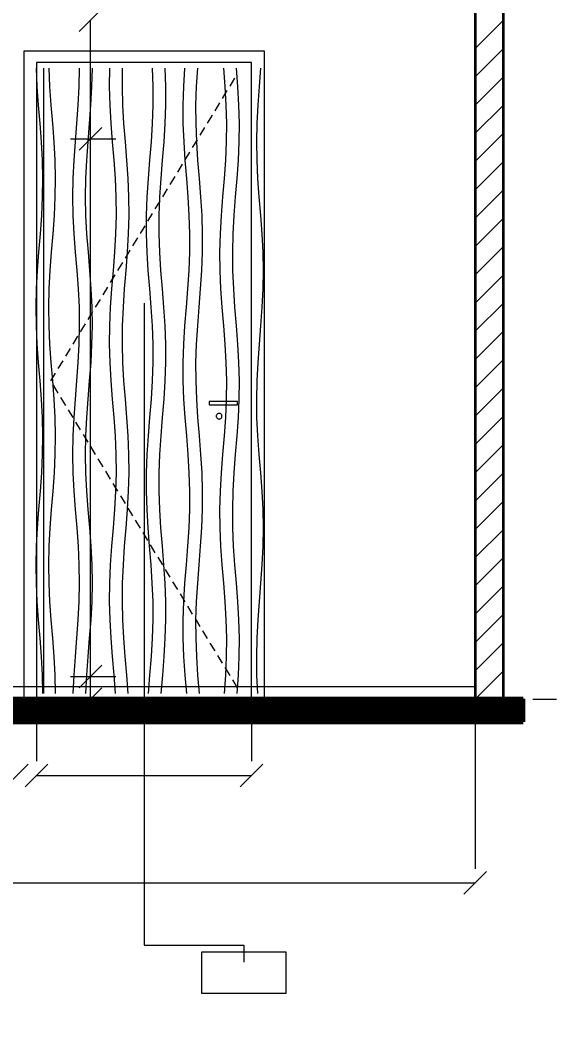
# Model space of a CAD drawing. Header units: millimetres. Extents: x -39780 to 216580, y 220 to 11660.
# Drawn here: x 106542 to 108438, y 5896 to 9499 of the extents above; entities that cross this region are included whole.
import ezdxf

# ---------------------------------------------------------------- set-up
doc = ezdxf.new("R2010")
doc.units = ezdxf.units.MM
for name, color, linetype, lineweight in [('AXIS', 8, 'CONTINUOUS', 9), ('BAND', 7, 'CONTINUOUS', 60), ('DETAIL', 7, 'CONTINUOUS', 18), ('DIM', 7, 'CONTINUOUS', 13), ('HATCH', 8, 'CONTINUOUS', 9), ('OPEN', 8, 'CONTINUOUS', 9), ('TAG', 7, 'CONTINUOUS', 13), ('WALL', 7, 'CONTINUOUS', 35), ('WOOD', 7, 'CONTINUOUS', 18)]:
    doc.layers.add(name, color=color, linetype=linetype, lineweight=lineweight)

msp = doc.modelspace()

# ---------------------------------------------------------------- linework, layer by layer
at = {"layer": 'AXIS'}
for p, q in [((106491, 7100), (106575.7, 7100)), ((106603.9, 7100), (106618, 7100)), ((106646.2, 7100), (106730.9, 7100)), ((106759.1, 7100), (106773.2, 7100)), ((106801.4, 7100), (106886.1, 7100)), ((106914.3, 7100), (106928.4, 7100)), ((106956.7, 7100), (107041.3, 7100)), ((107069.6, 7100), (107083.7, 7100)), ((107111.9, 7100), (107196.6, 7100)), ((107224.8, 7100), (107238.9, 7100)), ((107267.1, 7100), (107351.8, 7100)), ((107380, 7100), (107394.1, 7100)), ((107422.3, 7100), (107507, 7100)), ((107535.2, 7100), (107549.3, 7100)), ((107577.6, 7100), (107662.2, 7100)), ((107690.4, 7100), (107704.6, 7100)), ((107732.8, 7100), (107817.4, 7100)), ((107845.7, 7100), (107859.8, 7100)), ((107888, 7100), (107972.7, 7100)), ((108000.9, 7100), (108015, 7100)), ((108043.2, 7100), (108127.9, 7100)), ((108156.1, 7100), (108170.2, 7100)), ((108198.4, 7100), (108283.1, 7100)), ((108311.3, 7100), (108325.4, 7100)), ((108353.7, 7100), (108438.3, 7100))]:
    msp.add_line(p, q, dxfattribs=at)
at = {"layer": 'BAND'}
for p, q in [((102530, 7100), (108320, 7100)), ((108320, 7100), (102530, 7100)), ((108320, 7020), (108320, 7100)), ((102530, 7092), (108320, 7092)), ((102530, 7084), (108320, 7084)), ((102530, 7076), (108320, 7076)), ((102530, 7068), (108320, 7068)), ((102530, 7060), (108320, 7060)), ((102530, 7052), (108320, 7052)), ((102530, 7044), (108320, 7044)), ((102530, 7036), (108320, 7036)), ((102530, 7028), (108320, 7028)), ((102530, 7020), (108320, 7020)), ((102530, 7020), (108320, 7020))]:
    msp.add_line(p, q, dxfattribs=at)
at = {"layer": 'DETAIL'}
for p, q in [((106625, 7120), (106625, 9330)), ((107310, 8152), (107210, 8152)), ((107210, 8152), (107210, 8140)), ((107310, 8140), (107310, 8152)), ((107210, 8140), (107310, 8140)), ((107237.9, 8107.1), (107236.7, 8105.6)), ((107239.4, 8108.3), (107237.9, 8107.1)), ((107241.2, 8109.2), (107239.4, 8108.3)), ((107243, 8109.8), (107241.2, 8109.2)), ((107245, 8110), (107243, 8109.8)), ((107247, 8109.8), (107245, 8110)), ((107248.8, 8109.2), (107247, 8109.8)), ((107250.6, 8108.3), (107248.8, 8109.2)), ((107252.1, 8107.1), (107250.6, 8108.3)), ((107253.3, 8105.6), (107252.1, 8107.1)), ((107235.2, 8102), (107235, 8100)), ((107235, 8100), (107235.2, 8098)), ((107235.8, 8103.8), (107235.2, 8102)), ((107235.2, 8098), (107235.8, 8096.2)), ((107236.7, 8105.6), (107235.8, 8103.8)), ((107235.8, 8096.2), (107236.7, 8094.4)), ((107236.7, 8094.4), (107237.9, 8092.9)), ((107237.9, 8092.9), (107239.4, 8091.7)), ((107239.4, 8091.7), (107241.2, 8090.8)), ((107241.2, 8090.8), (107243, 8090.2)), ((107243, 8090.2), (107245, 8090)), ((107245, 8090), (107247, 8090.2)), ((107247, 8090.2), (107248.8, 8090.8)), ((107248.8, 8090.8), (107250.6, 8091.7)), ((107250.6, 8091.7), (107252.1, 8092.9)), ((107252.1, 8092.9), (107253.3, 8094.4)), ((107254.2, 8103.8), (107253.3, 8105.6)), ((107253.3, 8094.4), (107254.2, 8096.2)), ((107254.8, 8102), (107254.2, 8103.8)), ((107254.2, 8096.2), (107254.8, 8098)), ((107255, 8100), (107254.8, 8102)), ((107254.8, 8098), (107255, 8100)), ((102700, 7145), (108150, 7145))]:
    msp.add_line(p, q, dxfattribs=at)
at = {"layer": 'DIM'}
for p, q in [((106750, 9460), (106830, 9540)), ((106790, 9080), (106790, 9500)), ((106750, 9040), (106830, 9120)), ((106750, 9040), (106830, 9120)), ((106720, 9080), (106880, 9080)), ((106720, 9080), (106880, 9080)), ((106790, 7180), (106790, 9080)), ((106750, 7140), (106830, 7220)), ((106750, 7140), (106830, 7220)), ((106720, 7180), (106880, 7180)), ((106720, 7180), (106880, 7180)), ((106790, 7100), (106790, 7180)), ((106750, 7060), (106830, 7140)), ((106600, 7100), (106600, 6880)), ((106720, 7100), (106880, 7100)), ((107360, 7100), (107360, 6880)), ((108150, 7100), (108150, 6500)), ((106490, 6790), (106570, 6870)), ((106560, 6790), (106640, 6870)), ((107320, 6790), (107400, 6870)), ((106600, 6830), (107360, 6830)), ((108110, 6410), (108190, 6490)), ((102700, 6450), (108150, 6450))]:
    msp.add_line(p, q, dxfattribs=at)
at = {"layer": 'HATCH'}
for p, q in [((108150, 9400), (108250, 9500)), ((108150, 9300), (108250, 9400)), ((106602.2, 9265), (106599, 9330)), ((106647.2, 9265), (106644, 9330)), ((106750.6, 9265), (106752, 9330)), ((106795.6, 9265), (106797, 9330)), ((106858.1, 9265), (106858.7, 9330)), ((106903.1, 9265), (106903.7, 9330)), ((107011.6, 9265), (107009.2, 9330)), ((107056.6, 9265), (107054.2, 9330)), ((107120.3, 9265), (107124.3, 9330)), ((107165.3, 9265), (107169.3, 9330)), ((107266.5, 9265), (107261.5, 9330)), ((107311.5, 9265), (107306.5, 9330)), ((107387.6, 9265), (107392.9, 9330)), ((108150, 9200), (108250, 9300)), ((106606.9, 9200), (106602.2, 9265)), ((106651.9, 9200), (106647.2, 9265)), ((106747.1, 9200), (106750.6, 9265)), ((106792.1, 9200), (106795.6, 9265)), ((106859.9, 9200), (106858.1, 9265)), ((106904.9, 9200), (106903.1, 9265)), ((107011.8, 9200), (107011.6, 9265)), ((107056.8, 9200), (107056.6, 9265)), ((107118.2, 9200), (107120.3, 9265)), ((107163.2, 9200), (107165.3, 9265)), ((107270.2, 9200), (107266.5, 9265)), ((107315.2, 9200), (107311.5, 9265)), ((107382.7, 9200), (107387.6, 9265)), ((106612.2, 9135), (106606.9, 9200)), ((106657.2, 9135), (106651.9, 9200)), ((106742.2, 9135), (106747.1, 9200)), ((106787.2, 9135), (106792.1, 9200)), ((106863.7, 9135), (106859.9, 9200)), ((106908.7, 9135), (106904.9, 9200)), ((107009.6, 9135), (107011.8, 9200)), ((107054.6, 9135), (107056.8, 9200)), ((107118.4, 9135), (107118.2, 9200)), ((107163.4, 9135), (107163.2, 9200)), ((107271.9, 9135), (107270.2, 9200)), ((107316.9, 9135), (107315.2, 9200)), ((107379.3, 9135), (107382.7, 9200)), ((108150, 9100), (108250, 9200)), ((106617.1, 9070), (106612.2, 9135)), ((106662.1, 9070), (106657.2, 9135)), ((106736.9, 9070), (106742.2, 9135)), ((106781.9, 9070), (106787.2, 9135)), ((106868.7, 9070), (106863.7, 9135)), ((106913.7, 9070), (106908.7, 9135)), ((107005.5, 9070), (107009.6, 9135)), ((107050.5, 9070), (107054.6, 9135)), ((107121, 9070), (107118.4, 9135)), ((107166, 9070), (107163.4, 9135)), ((107271.3, 9070), (107271.9, 9135)), ((107316.3, 9070), (107316.9, 9135)), ((107378, 9070), (107379.3, 9135)), ((108150, 9000), (108250, 9100)), ((106620.6, 9005), (106617.1, 9070)), ((106665.6, 9005), (106662.1, 9070)), ((106732.2, 9005), (106736.9, 9070)), ((106777.2, 9005), (106781.9, 9070)), ((106874, 9005), (106868.7, 9070)), ((106919, 9005), (106913.7, 9070)), ((107000.4, 9005), (107005.5, 9070)), ((107045.4, 9005), (107050.5, 9070)), ((107125.3, 9005), (107121, 9070)), ((107170.3, 9005), (107166, 9070)), ((107268.4, 9005), (107271.3, 9070)), ((107313.4, 9005), (107316.3, 9070)), ((107379.1, 9005), (107378, 9070)), ((106622, 8940), (106620.6, 9005)), ((106667, 8940), (106665.6, 9005)), ((106729, 8940), (106732.2, 9005)), ((106774, 8940), (106777.2, 9005)), ((106878.5, 8940), (106874, 9005)), ((106923.5, 8940), (106919, 9005)), ((106995.2, 8940), (107000.4, 9005)), ((107040.2, 8940), (107045.4, 9005)), ((107130.5, 8940), (107125.3, 9005)), ((107175.5, 8940), (107170.3, 9005)), ((107263.9, 8940), (107268.4, 9005)), ((107308.9, 8940), (107313.4, 9005)), ((107382.3, 8940), (107379.1, 9005)), ((108150, 8900), (108250, 9000)), ((106621, 8875), (106622, 8940)), ((106666, 8875), (106667, 8940)), ((106728, 8875), (106729, 8940)), ((106773, 8875), (106774, 8940)), ((106881.3, 8875), (106878.5, 8940)), ((106926.3, 8875), (106923.5, 8940)), ((106990.9, 8875), (106995.2, 8940)), ((107035.9, 8875), (107040.2, 8940)), ((107135.7, 8875), (107130.5, 8940)), ((107180.7, 8875), (107175.5, 8940)), ((107258.6, 8875), (107263.9, 8940)), ((107303.6, 8875), (107308.9, 8940)), ((107387, 8875), (107382.3, 8940)), ((108150, 8800), (108250, 8900)), ((106617.9, 8810), (106621, 8875)), ((106662.9, 8810), (106666, 8875)), ((106729.4, 8810), (106728, 8875)), ((106774.4, 8810), (106773, 8875)), ((106881.9, 8810), (106881.3, 8875)), ((106926.9, 8810), (106926.3, 8875)), ((106988.4, 8810), (106990.9, 8875)), ((107033.4, 8810), (107035.9, 8875)), ((107139.7, 8810), (107135.7, 8875)), ((107184.7, 8810), (107180.7, 8875)), ((107253.5, 8810), (107258.6, 8875)), ((107298.5, 8810), (107303.6, 8875)), ((107392.3, 8810), (107387, 8875)), ((106613.1, 8745), (106617.9, 8810)), ((106658.1, 8745), (106662.9, 8810)), ((106732.9, 8745), (106729.4, 8810)), ((106777.9, 8745), (106774.4, 8810)), ((106880.2, 8745), (106881.9, 8810)), ((106925.2, 8745), (106926.9, 8810)), ((106988.2, 8745), (106988.4, 8810)), ((107033.2, 8745), (107033.4, 8810)), ((107141.8, 8745), (107139.7, 8810)), ((107186.8, 8745), (107184.7, 8810)), ((107249.8, 8745), (107253.5, 8810)), ((107294.8, 8745), (107298.5, 8810)), ((107397.2, 8745), (107392.3, 8810)), ((108150, 8700), (108250, 8800)), ((106607.8, 8680), (106613.1, 8745)), ((106652.8, 8680), (106658.1, 8745)), ((106737.8, 8680), (106732.9, 8745)), ((106782.8, 8680), (106777.9, 8745)), ((106876.4, 8680), (106880.2, 8745)), ((106921.4, 8680), (106925.2, 8745)), ((106990.4, 8680), (106988.2, 8745)), ((107035.4, 8680), (107033.2, 8745)), ((107141.6, 8680), (107141.8, 8745)), ((107186.6, 8680), (107186.8, 8745)), ((107248.1, 8680), (107249.8, 8745)), ((107293.1, 8680), (107294.8, 8745)), ((107400.7, 8680), (107397.2, 8745)), ((108150, 8600), (108250, 8700)), ((106602.9, 8615), (106607.8, 8680)), ((106647.9, 8615), (106652.8, 8680)), ((106743.1, 8615), (106737.8, 8680)), ((106788.1, 8615), (106782.8, 8680)), ((106871.3, 8615), (106876.4, 8680)), ((106916.3, 8615), (106921.4, 8680)), ((106994.4, 8615), (106990.4, 8680)), ((107039.4, 8615), (107035.4, 8680)), ((107139.1, 8615), (107141.6, 8680)), ((107184.1, 8615), (107186.6, 8680)), ((107248.7, 8615), (107248.1, 8680)), ((107293.7, 8615), (107293.1, 8680)), ((107402, 8615), (107400.7, 8680)), ((106599.4, 8550), (106602.9, 8615)), ((106644.4, 8550), (106647.9, 8615)), ((106747.8, 8550), (106743.1, 8615)), ((106792.8, 8550), (106788.1, 8615)), ((106866, 8550), (106871.3, 8615)), ((106911, 8550), (106916.3, 8615)), ((106999.6, 8550), (106994.4, 8615)), ((107044.6, 8550), (107039.4, 8615)), ((107134.8, 8550), (107139.1, 8615)), ((107179.8, 8550), (107184.1, 8615)), ((107251.6, 8550), (107248.7, 8615)), ((107296.6, 8550), (107293.7, 8615)), ((107401, 8550), (107402, 8615)), ((108150, 8500), (108250, 8600)), ((106598, 8485), (106599.4, 8550)), ((106643, 8485), (106644.4, 8550)), ((106751, 8485), (106747.8, 8550)), ((106796, 8485), (106792.8, 8550)), ((106861.5, 8485), (106866, 8550)), ((106906.5, 8485), (106911, 8550)), ((107004.8, 8485), (106999.6, 8550)), ((107049.8, 8485), (107044.6, 8550)), ((107129.5, 8485), (107134.8, 8550)), ((107174.5, 8485), (107179.8, 8550)), ((107256.1, 8485), (107251.6, 8550)), ((107301.1, 8485), (107296.6, 8550)), ((107397.8, 8485), (107401, 8550)), ((106599, 8420), (106598, 8485)), ((106644, 8420), (106643, 8485)), ((106752, 8420), (106751, 8485)), ((106797, 8420), (106796, 8485)), ((106858.7, 8420), (106861.5, 8485)), ((106903.7, 8420), (106906.5, 8485)), ((107009.1, 8420), (107004.8, 8485)), ((107054.1, 8420), (107049.8, 8485)), ((107124.4, 8420), (107129.5, 8485)), ((107169.4, 8420), (107174.5, 8485)), ((107261.4, 8420), (107256.1, 8485)), ((107306.4, 8420), (107301.1, 8485)), ((107393, 8420), (107397.8, 8485)), ((108150, 8400), (108250, 8500)), ((106602.1, 8355), (106599, 8420)), ((106647.1, 8355), (106644, 8420)), ((106750.6, 8355), (106752, 8420)), ((106795.6, 8355), (106797, 8420)), ((106858.1, 8355), (106858.7, 8420)), ((106903.1, 8355), (106903.7, 8420)), ((107011.6, 8355), (107009.1, 8420)), ((107056.6, 8355), (107054.1, 8420)), ((107120.3, 8355), (107124.4, 8420)), ((107165.3, 8355), (107169.4, 8420)), ((107266.4, 8355), (107261.4, 8420)), ((107311.4, 8355), (107306.4, 8420)), ((107387.7, 8355), (107393, 8420)), ((108150, 8300), (108250, 8400)), ((106606.8, 8290), (106602.1, 8355)), ((106651.8, 8290), (106647.1, 8355)), ((106747.2, 8290), (106750.6, 8355)), ((106792.2, 8290), (106795.6, 8355)), ((106859.8, 8290), (106858.1, 8355)), ((106904.8, 8290), (106903.1, 8355)), ((107011.8, 8290), (107011.6, 8355)), ((107056.8, 8290), (107056.6, 8355)), ((107118.2, 8290), (107120.3, 8355)), ((107163.2, 8290), (107165.3, 8355)), ((107270.2, 8290), (107266.4, 8355)), ((107315.2, 8290), (107311.4, 8355)), ((107382.8, 8290), (107387.7, 8355)), ((106612.1, 8225), (106606.8, 8290)), ((106657.1, 8225), (106651.8, 8290)), ((106742.3, 8225), (106747.2, 8290)), ((106787.3, 8225), (106792.2, 8290)), ((106863.6, 8225), (106859.8, 8290)), ((106908.6, 8225), (106904.8, 8290)), ((107009.7, 8225), (107011.8, 8290)), ((107054.7, 8225), (107056.8, 8290)), ((107118.4, 8225), (107118.2, 8290)), ((107163.4, 8225), (107163.2, 8290)), ((107271.9, 8225), (107270.2, 8290)), ((107316.9, 8225), (107315.2, 8290)), ((107379.4, 8225), (107382.8, 8290)), ((108150, 8200), (108250, 8300)), ((106617, 8160), (106612.1, 8225)), ((106662, 8160), (106657.1, 8225)), ((106737, 8160), (106742.3, 8225)), ((106782, 8160), (106787.3, 8225)), ((106868.6, 8160), (106863.6, 8225)), ((106913.6, 8160), (106908.6, 8225)), ((107005.6, 8160), (107009.7, 8225)), ((107050.6, 8160), (107054.7, 8225)), ((107120.9, 8160), (107118.4, 8225)), ((107165.9, 8160), (107163.4, 8225)), ((107271.3, 8160), (107271.9, 8225)), ((107316.3, 8160), (107316.9, 8225)), ((107378, 8160), (107379.4, 8225)), ((108150, 8100), (108250, 8200)), ((106620.6, 8095), (106617, 8160)), ((106665.6, 8095), (106662, 8160)), ((106732.2, 8095), (106737, 8160)), ((106777.2, 8095), (106782, 8160)), ((106873.9, 8095), (106868.6, 8160)), ((106918.9, 8095), (106913.6, 8160)), ((107000.5, 8095), (107005.6, 8160)), ((107045.5, 8095), (107050.6, 8160)), ((107125.2, 8095), (107120.9, 8160)), ((107170.2, 8095), (107165.9, 8160)), ((107268.5, 8095), (107271.3, 8160)), ((107313.5, 8095), (107316.3, 8160)), ((107379, 8095), (107378, 8160)), ((106622, 8030), (106620.6, 8095)), ((106667, 8030), (106665.6, 8095)), ((106729, 8030), (106732.2, 8095)), ((106774, 8030), (106777.2, 8095)), ((106878.4, 8030), (106873.9, 8095)), ((106923.4, 8030), (106918.9, 8095)), ((106995.2, 8030), (107000.5, 8095)), ((107040.2, 8030), (107045.5, 8095)), ((107130.4, 8030), (107125.2, 8095)), ((107175.4, 8030), (107170.2, 8095)), ((107263.9, 8030), (107268.5, 8095)), ((107308.9, 8030), (107313.5, 8095)), ((107382.2, 8030), (107379, 8095)), ((108150, 8000), (108250, 8100)), ((106621, 7965), (106622, 8030)), ((106666, 7965), (106667, 8030)), ((106728, 7965), (106729, 8030)), ((106773, 7965), (106774, 8030)), ((106881.3, 7965), (106878.4, 8030)), ((106926.3, 7965), (106923.4, 8030)), ((106990.9, 7965), (106995.2, 8030)), ((107035.9, 7965), (107040.2, 8030)), ((107135.6, 7965), (107130.4, 8030)), ((107180.6, 7965), (107175.4, 8030)), ((107258.6, 7965), (107263.9, 8030)), ((107303.6, 7965), (107308.9, 8030)), ((107386.9, 7965), (107382.2, 8030)), ((108150, 7900), (108250, 8000)), ((106617.9, 7900), (106621, 7965)), ((106662.9, 7900), (106666, 7965)), ((106729.3, 7900), (106728, 7965)), ((106774.3, 7900), (106773, 7965)), ((106881.9, 7900), (106881.3, 7965)), ((106926.9, 7900), (106926.3, 7965)), ((106988.4, 7900), (106990.9, 7965)), ((107033.4, 7900), (107035.9, 7965)), ((107139.6, 7900), (107135.6, 7965)), ((107184.6, 7900), (107180.6, 7965)), ((107253.6, 7900), (107258.6, 7965)), ((107298.6, 7900), (107303.6, 7965)), ((107392.3, 7900), (107386.9, 7965)), ((106613.2, 7835), (106617.9, 7900)), ((106658.2, 7835), (106662.9, 7900)), ((106732.8, 7835), (106729.3, 7900)), ((106777.8, 7835), (106774.3, 7900)), ((106880.2, 7835), (106881.9, 7900)), ((106925.2, 7835), (106926.9, 7900)), ((106988.2, 7835), (106988.4, 7900)), ((107033.2, 7835), (107033.4, 7900)), ((107141.8, 7835), (107139.6, 7900)), ((107186.8, 7835), (107184.6, 7900)), ((107249.8, 7835), (107253.6, 7900)), ((107294.8, 7835), (107298.6, 7900)), ((107397.1, 7835), (107392.3, 7900)), ((108150, 7800), (108250, 7900)), ((106607.9, 7770), (106613.2, 7835)), ((106652.9, 7770), (106658.2, 7835)), ((106737.7, 7770), (106732.8, 7835)), ((106782.7, 7770), (106777.8, 7835)), ((106876.5, 7770), (106880.2, 7835)), ((106921.5, 7770), (106925.2, 7835)), ((106990.3, 7770), (106988.2, 7835)), ((107035.3, 7770), (107033.2, 7835)), ((107141.6, 7770), (107141.8, 7835)), ((107186.6, 7770), (107186.8, 7835)), ((107248.1, 7770), (107249.8, 7835)), ((107293.1, 7770), (107294.8, 7835)), ((107400.6, 7770), (107397.1, 7835)), ((108150, 7700), (108250, 7800)), ((106603, 7705), (106607.9, 7770)), ((106648, 7705), (106652.9, 7770)), ((106743, 7705), (106737.7, 7770)), ((106788, 7705), (106782.7, 7770)), ((106871.4, 7705), (106876.5, 7770)), ((106916.4, 7705), (106921.5, 7770)), ((106994.3, 7705), (106990.3, 7770)), ((107039.3, 7705), (107035.3, 7770)), ((107139.1, 7705), (107141.6, 7770)), ((107184.1, 7705), (107186.6, 7770)), ((107248.7, 7705), (107248.1, 7770)), ((107293.7, 7705), (107293.1, 7770)), ((107402, 7705), (107400.6, 7770)), ((106599.5, 7640), (106603, 7705)), ((106644.5, 7640), (106648, 7705)), ((106747.7, 7640), (106743, 7705)), ((106792.7, 7640), (106788, 7705)), ((106866.1, 7640), (106871.4, 7705)), ((106911.1, 7640), (106916.4, 7705)), ((106999.5, 7640), (106994.3, 7705)), ((107044.5, 7640), (107039.3, 7705)), ((107134.8, 7640), (107139.1, 7705)), ((107179.8, 7640), (107184.1, 7705)), ((107251.5, 7640), (107248.7, 7705)), ((107296.5, 7640), (107293.7, 7705)), ((107401, 7640), (107402, 7705)), ((108150, 7600), (108250, 7700)), ((106598, 7575), (106599.5, 7640)), ((106643, 7575), (106644.5, 7640)), ((106750.9, 7575), (106747.7, 7640)), ((106795.9, 7575), (106792.7, 7640)), ((106861.6, 7575), (106866.1, 7640)), ((106906.6, 7575), (106911.1, 7640)), ((107004.7, 7575), (106999.5, 7640)), ((107049.7, 7575), (107044.5, 7640)), ((107129.6, 7575), (107134.8, 7640)), ((107174.6, 7575), (107179.8, 7640)), ((107256, 7575), (107251.5, 7640)), ((107301, 7575), (107296.5, 7640)), ((107397.8, 7575), (107401, 7640)), ((106598.9, 7510), (106598, 7575)), ((106643.9, 7510), (106643, 7575)), ((106752, 7510), (106750.9, 7575)), ((106797, 7510), (106795.9, 7575)), ((106858.7, 7510), (106861.6, 7575)), ((106903.7, 7510), (106906.6, 7575)), ((107009, 7510), (107004.7, 7575)), ((107054, 7510), (107049.7, 7575)), ((107124.4, 7510), (107129.6, 7575)), ((107169.4, 7510), (107174.6, 7575)), ((107261.3, 7510), (107256, 7575)), ((107306.3, 7510), (107301, 7575)), ((107393.1, 7510), (107397.8, 7575)), ((108150, 7500), (108250, 7600)), ((106602, 7445), (106598.9, 7510)), ((106647, 7445), (106643.9, 7510)), ((106750.7, 7445), (106752, 7510)), ((106795.7, 7445), (106797, 7510)), ((106858.1, 7445), (106858.7, 7510)), ((106903.1, 7445), (106903.7, 7510)), ((107011.6, 7445), (107009, 7510)), ((107056.6, 7445), (107054, 7510)), ((107120.4, 7445), (107124.4, 7510)), ((107165.4, 7445), (107169.4, 7510)), ((107266.4, 7445), (107261.3, 7510)), ((107311.4, 7445), (107306.3, 7510)), ((107387.8, 7445), (107393.1, 7510)), ((108150, 7400), (108250, 7500)), ((106606.7, 7380), (106602, 7445)), ((106651.7, 7380), (106647, 7445)), ((106747.2, 7380), (106750.7, 7445)), ((106792.2, 7380), (106795.7, 7445)), ((106859.8, 7380), (106858.1, 7445)), ((106904.8, 7380), (106903.1, 7445)), ((107011.8, 7380), (107011.6, 7445)), ((107056.8, 7380), (107056.6, 7445)), ((107118.2, 7380), (107120.4, 7445)), ((107163.2, 7380), (107165.4, 7445)), ((107270.1, 7380), (107266.4, 7445)), ((107315.1, 7380), (107311.4, 7445)), ((107382.9, 7380), (107387.8, 7445)), ((108150, 7300), (108250, 7400)), ((106612.1, 7315), (106606.7, 7380)), ((106657.1, 7315), (106651.7, 7380)), ((106742.4, 7315), (106747.2, 7380)), ((106787.4, 7315), (106792.2, 7380)), ((106863.5, 7315), (106859.8, 7380)), ((106908.5, 7315), (106904.8, 7380)), ((107009.7, 7315), (107011.8, 7380)), ((107054.7, 7315), (107056.8, 7380)), ((107118.4, 7315), (107118.2, 7380)), ((107163.4, 7315), (107163.2, 7380)), ((107271.9, 7315), (107270.1, 7380)), ((107316.9, 7315), (107315.1, 7380)), ((107379.4, 7315), (107382.9, 7380)), ((106617, 7250), (106612.1, 7315)), ((106662, 7250), (106657.1, 7315)), ((106737, 7250), (106742.4, 7315)), ((106782, 7250), (106787.4, 7315)), ((106868.5, 7250), (106863.5, 7315)), ((106913.5, 7250), (106908.5, 7315)), ((107005.7, 7250), (107009.7, 7315)), ((107050.7, 7250), (107054.7, 7315)), ((107120.9, 7250), (107118.4, 7315)), ((107165.9, 7250), (107163.4, 7315)), ((107271.3, 7250), (107271.9, 7315)), ((107316.3, 7250), (107316.9, 7315)), ((107378, 7250), (107379.4, 7315)), ((108150, 7200), (108250, 7300)), ((106620.5, 7185), (106617, 7250)), ((106665.5, 7185), (106662, 7250)), ((106732.3, 7185), (106737, 7250)), ((106777.3, 7185), (106782, 7250)), ((106873.8, 7185), (106868.5, 7250)), ((106918.8, 7185), (106913.5, 7250)), ((107000.6, 7185), (107005.7, 7250)), ((107045.6, 7185), (107050.7, 7250)), ((107125.1, 7185), (107120.9, 7250)), ((107170.1, 7185), (107165.9, 7250)), ((107268.5, 7185), (107271.3, 7250)), ((107313.5, 7185), (107316.3, 7250)), ((107379, 7185), (107378, 7250)), ((106622, 7120), (106620.5, 7185)), ((106667, 7120), (106665.5, 7185)), ((106729.1, 7120), (106732.3, 7185)), ((106774.1, 7120), (106777.3, 7185)), ((106878.4, 7120), (106873.8, 7185)), ((106923.4, 7120), (106918.8, 7185)), ((106995.3, 7120), (107000.6, 7185)), ((107040.3, 7120), (107045.6, 7185)), ((107130.4, 7120), (107125.1, 7185)), ((107175.4, 7120), (107170.1, 7185)), ((107264, 7120), (107268.5, 7185)), ((107309, 7120), (107313.5, 7185)), ((107382.1, 7120), (107379, 7185)), ((108150, 7100), (108250, 7200))]:
    msp.add_line(p, q, dxfattribs=at)
at = {"layer": 'OPEN'}
for p, q in [((107283.6, 9266.6), (107300.5, 9294.4)), ((107257.2, 9223.2), (107274.1, 9251)), ((107230.8, 9179.8), (107247.7, 9207.6)), ((107204.4, 9136.4), (107221.3, 9164.1)), ((107178, 9093), (107194.9, 9120.7)), ((107151.6, 9049.6), (107168.5, 9077.3)), ((107125.2, 9006.2), (107142.1, 9033.9)), ((107098.8, 8962.8), (107115.7, 8990.5)), ((107072.4, 8919.4), (107089.3, 8947.1)), ((107046, 8876), (107062.9, 8903.7)), ((107019.6, 8832.6), (107036.5, 8860.3)), ((106993.2, 8789.2), (107010.1, 8816.9)), ((106966.8, 8745.8), (106983.7, 8773.5)), ((106940.4, 8702.4), (106957.3, 8730.1)), ((106914, 8659), (106930.9, 8686.7)), ((106887.6, 8615.6), (106904.5, 8643.3)), ((106861.2, 8572.2), (106878.1, 8599.9)), ((106834.8, 8528.8), (106851.7, 8556.5)), ((106808.4, 8485.4), (106825.3, 8513.1)), ((106782, 8442), (106798.9, 8469.7)), ((106755.6, 8398.6), (106772.5, 8426.3)), ((106729.2, 8355.2), (106746.1, 8382.9)), ((106702.8, 8311.8), (106719.7, 8339.5)), ((106676.4, 8268.4), (106693.3, 8296.1)), ((106650, 8225), (106666.9, 8252.7)), ((106676.4, 8181.6), (106659.5, 8209.4)), ((106702.8, 8138.2), (106685.9, 8166)), ((106729.2, 8094.8), (106712.3, 8122.6)), ((106755.6, 8051.4), (106738.7, 8079.1)), ((106782, 8008), (106765.1, 8035.7)), ((106808.4, 7964.6), (106791.5, 7992.3)), ((106834.8, 7921.2), (106817.9, 7948.9)), ((106861.2, 7877.8), (106844.3, 7905.5)), ((106887.6, 7834.4), (106870.7, 7862.1)), ((106914, 7791), (106897.1, 7818.7)), ((106940.4, 7747.6), (106923.5, 7775.3)), ((106966.8, 7704.2), (106949.9, 7731.9)), ((106993.2, 7660.8), (106976.3, 7688.5)), ((107019.6, 7617.4), (107002.7, 7645.1)), ((107046, 7574), (107029.1, 7601.7)), ((107072.4, 7530.6), (107055.5, 7558.3)), ((107098.8, 7487.2), (107081.9, 7514.9)), ((107125.2, 7443.8), (107108.3, 7471.5)), ((107151.6, 7400.4), (107134.7, 7428.1)), ((107178, 7357), (107161.1, 7384.7)), ((107204.4, 7313.6), (107187.5, 7341.3)), ((107230.8, 7270.2), (107213.9, 7297.9)), ((107257.2, 7226.8), (107240.3, 7254.5)), ((107283.6, 7183.4), (107266.7, 7211.1)), ((107310, 7140), (107293.1, 7167.7))]:
    msp.add_line(p, q, dxfattribs=at)
at = {"layer": 'TAG'}
for p, q in [((106980, 8500), (106980, 6230)), ((106980, 6230), (107332.5, 6230)), ((107482.5, 6205), (107182.5, 6205)), ((107182.5, 6205), (107182.5, 6060)), ((107332.5, 6230), (107332.5, 6170)), ((107482.5, 6060), (107482.5, 6205)), ((107182.5, 6060), (107482.5, 6060))]:
    msp.add_line(p, q, dxfattribs=at)
at = {"layer": 'WALL'}
for p, q in [((108150, 9800), (108150, 7100)), ((108250, 7100), (108250, 9800)), ((108150, 7100), (108250, 7100))]:
    msp.add_line(p, q, dxfattribs=at)
at = {"layer": 'WOOD'}
for p, q in [((107405, 9390), (106555, 9390)), ((106555, 9390), (106555, 7100)), ((107405, 7100), (107405, 9390)), ((107360, 9350), (106600, 9350)), ((106600, 9350), (106600, 7100)), ((107360, 7100), (107360, 9350)), ((106555, 7100), (107405, 7100)), ((106600, 7100), (107360, 7100))]:
    msp.add_line(p, q, dxfattribs=at)

doc.saveas('drawing.dxf')
